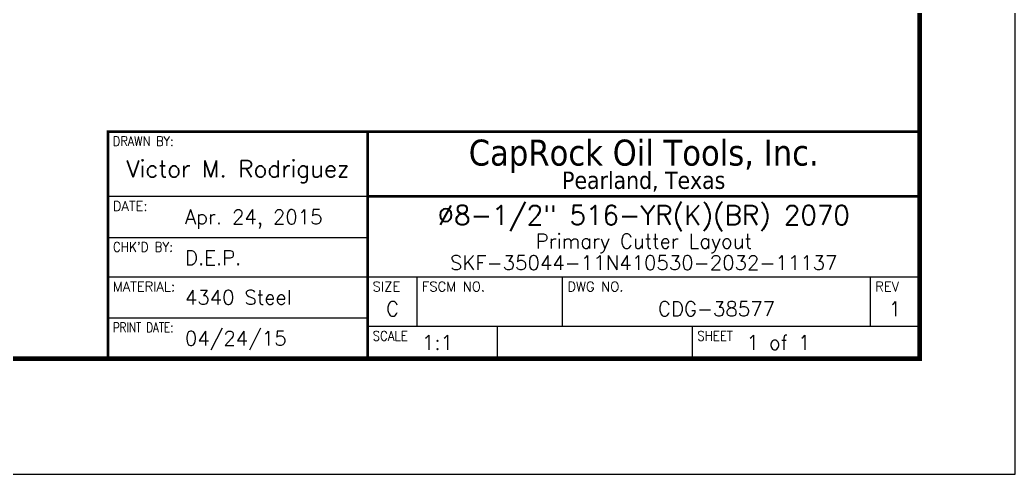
# Model space of a CAD drawing. Extents: x -22 to 22, y -21.4 to 26.8.
# Drawn here: x 15.53 to 22, y 0 to 2.95 of the extents above; entities that cross this region are included whole.
import ezdxf
from ezdxf.enums import TextEntityAlignment as Align

# ---------------------------------------------------------------- set-up
doc = ezdxf.new("R2010")
doc.units = 0
doc.header["$MEASUREMENT"] = 0
doc.linetypes.add('CENTER2', pattern=[1.125, 0.75, -0.125, 0.125, -0.125])
doc.layers.add('CLine', color=5, linetype='CENTER2')
doc.layers.add('Title Block', color=7, linetype='CONTINUOUS')
doc.styles.add('Block', font='tahoma.ttf')
doc.styles.add('RomanS', font='romans')

# ---------------------------------------------------------------- blocks, each defined once
blk = doc.blocks.new('COT_cblock')
at = {"layer": 'Title Block'}
for p, q in [((17.7941, 1.8047), (16.1066, 1.8047)), ((16.1066, 1.5389), (17.7941, 1.5389)), ((16.1066, 1.2816), (21.38, 1.2816)), ((18.1147, 0.9609), (18.1147, 1.2816)), ((19.0597, 0.9609), (19.0597, 1.2816)), ((21.0594, 0.9609), (21.0594, 1.2816)), ((16.1066, 1.0158), (17.7941, 1.0158)), ((17.7941, 0.9609), (21.38, 0.9609)), ((18.6378, 0.75), (18.6378, 0.9609)), ((19.9034, 0.75), (19.9034, 0.9609))]:
    blk.add_line(p, q, dxfattribs=at)
at = {"layer": 'Title Block', "color": 8}
blk.add_lwpolyline([(0, 0), (22, 0), (22, 17), (0, 17)], close=True, dxfattribs=at)
at = {"layer": 'Title Block', "const_width": 0.03}
blk.add_lwpolyline([(21.38, 16.25), (0.62, 16.25), (0.62, 0.75), (21.38, 0.75)], close=True, dxfattribs=at)
at = {"layer": 'Title Block', "const_width": 0.0169}
for points in [[(16.1066, 0.75), (16.1066, 2.2266), (21.38, 2.2266)], [(17.7941, 0.75), (17.7941, 2.2266)], [(17.7941, 1.8047), (21.38, 1.8047)]]:
    blk.add_lwpolyline(points, dxfattribs=at)
at = {"layer": 'Title Block', "style": 'RomanS'}
for s, width, p in [('DRAWN BY:', 0.86, (16.1378, 2.1953)), ("CHK'D BY:", 0.91, (16.1378, 1.5077)), ('PRINT DATE:', 0.78, (16.1378, 0.9845)), ('SCALE', 0.9, (17.8253, 0.9297)), ('SHEET', 0.9, (19.9347, 0.9297))]:
    blk.add_text(s, height=0.0625, dxfattribs=dict(at, width=width)).set_placement(p, align=Align.TOP_LEFT)
at = {"layer": 'Title Block', "style": 'Block'}
for s, height, p in [('CapRock Oil Tools, Inc.', 0.16875, (19.587, 2.0898)), ('Pearland, Texas', 0.1125, (19.587, 1.9102))]:
    blk.add_text(s, height=height, dxfattribs=at).set_placement(p, align=Align.MIDDLE_CENTER)
at = {"layer": 'Title Block', "style": 'RomanS'}
for s, p in [('DATE:', (16.1378, 1.7734)), ('MATERIAL:', (16.1378, 1.2503)), ('SIZE', (17.8253, 1.2503)), ('FSCM NO.', (18.1459, 1.2503)), ('DWG NO.', (19.0909, 1.2503)), ('REV', (21.0906, 1.2503))]:
    blk.add_text(s, height=0.0625, dxfattribs=at).set_placement(p, align=Align.TOP_LEFT)
at = {"layer": 'Title Block', "color": 3, "style": 'RomanS'}
blk.add_text('C', height=0.094, dxfattribs=at).set_placement((17.9544, 1.1213), align=Align.TOP_CENTER)
at = {"layer": 'Title Block', "color": 1, "style": 'RomanS', "flags": 8}
for tag, p in [('FNAME', (0.37, 3.75)), ('REVDATE', (0.37, 2.25)), ('USER', (0.37, 0.75))]:
    blk.add_attdef(tag, text='', height=0.047, rotation=90, dxfattribs=at).set_placement(p, align=Align.BOTTOM_LEFT)
at = {"layer": 'Title Block', "color": 3, "style": 'RomanS', "flags": 8}
for tag, height, p in [('DRAWN', 0.11, (16.9503, 1.9844)), ('TITL1', 0.125, (19.587, 1.6835)), ('TITL2', 0.094, (19.587, 1.5143)), ('TITL3', 0.094, (19.587, 1.3739))]:
    blk.add_attdef(tag, text='', height=height, dxfattribs=at).set_placement(p, align=Align.MIDDLE_CENTER)
for tag, p in [('DDATE', (16.6059, 1.6718)), ('CHECK', (16.6059, 1.406)), ('MATRL', (16.6059, 1.1487)), ('PDATE', (16.6059, 0.8829)), ('SCALE', (18.1459, 0.8555)), ('SHEET', (20.2553, 0.8555))]:
    blk.add_attdef(tag, text='', height=0.094, dxfattribs=at).set_placement(p, align=Align.MIDDLE_LEFT)
for tag, p in [('FSCM#', (18.5872, 1.1213)), ('DWG#', (20.0595, 1.1213)), ('REV#', (21.2197, 1.1213))]:
    blk.add_attdef(tag, text='', height=0.094, dxfattribs=at).set_placement(p, align=Align.TOP_CENTER)

msp = doc.modelspace()

# ---------------------------------------------------------------- block references
at = {"layer": 'CLine'}
ref = msp.add_blockref('COT_cblock', (0, 0), dxfattribs=at)
ref.add_attrib('TITL1', 'Ø8-1/2" 516-YR(K)(BR) 2070', dxfattribs={"layer": 'Title Block', "color": 3, "height": 0.125, "style": 'RomanS', "flags": 8}).set_placement((19.58703, 1.68352), align=Align.MIDDLE_CENTER)
ref.add_attrib('TITL2', 'Primary Cutter Layout', dxfattribs={"layer": 'Title Block', "color": 3, "height": 0.094, "style": 'RomanS', "flags": 8}).set_placement((19.58703, 1.51432), align=Align.MIDDLE_CENTER)
ref.add_attrib('TITL3', 'SKF-35044-11N410530-2032-11137', dxfattribs={"layer": 'Title Block', "color": 3, "height": 0.094, "style": 'RomanS', "flags": 8}).set_placement((19.58703, 1.37392), align=Align.MIDDLE_CENTER)
ref.add_attrib('DWG#', 'CDG-38577', dxfattribs={"layer": 'Title Block', "color": 3, "height": 0.094, "style": 'RomanS', "flags": 8}).set_placement((20.05953, 1.12125), align=Align.TOP_CENTER)
ref.add_attrib('REV#', '1', dxfattribs={"layer": 'Title Block', "color": 3, "height": 0.094, "style": 'RomanS', "flags": 8}).set_placement((21.21969, 1.12125), align=Align.TOP_CENTER)
ref.add_attrib('SHEET', '1 of 1', dxfattribs={"layer": 'Title Block', "color": 3, "height": 0.094, "style": 'RomanS', "flags": 8}).set_placement((20.25531, 0.85547), align=Align.MIDDLE_LEFT)
ref.add_attrib('SCALE', '1:1', dxfattribs={"layer": 'Title Block', "color": 3, "height": 0.094, "style": 'RomanS', "flags": 8}).set_placement((18.14594, 0.85547), align=Align.MIDDLE_LEFT)
ref.add_attrib('DRAWN', 'Victor M. Rodriguez', dxfattribs={"layer": 'Title Block', "color": 3, "height": 0.11, "style": 'RomanS', "flags": 8}).set_placement((16.95031, 1.98438), align=Align.MIDDLE_CENTER)
ref.add_attrib('DDATE', 'Apr. 24, 2015', dxfattribs={"layer": 'Title Block', "color": 3, "height": 0.094, "style": 'RomanS', "flags": 8}).set_placement((16.6059, 1.6718), align=Align.MIDDLE_LEFT)
ref.add_attrib('CHECK', 'D.E.P.', dxfattribs={"layer": 'Title Block', "color": 3, "height": 0.094, "style": 'RomanS', "flags": 8}).set_placement((16.6059, 1.40602), align=Align.MIDDLE_LEFT)
ref.add_attrib('MATRL', '4340 Steel', dxfattribs={"layer": 'Title Block', "color": 3, "height": 0.094, "style": 'RomanS', "flags": 8}).set_placement((16.6059, 1.14867), align=Align.MIDDLE_LEFT)
ref.add_attrib('PDATE', '04/24/15', dxfattribs={"layer": 'Title Block', "color": 3, "height": 0.094, "style": 'RomanS', "flags": 8}).set_placement((16.6059, 0.88289), align=Align.MIDDLE_LEFT)

doc.saveas('drawing.dxf')
